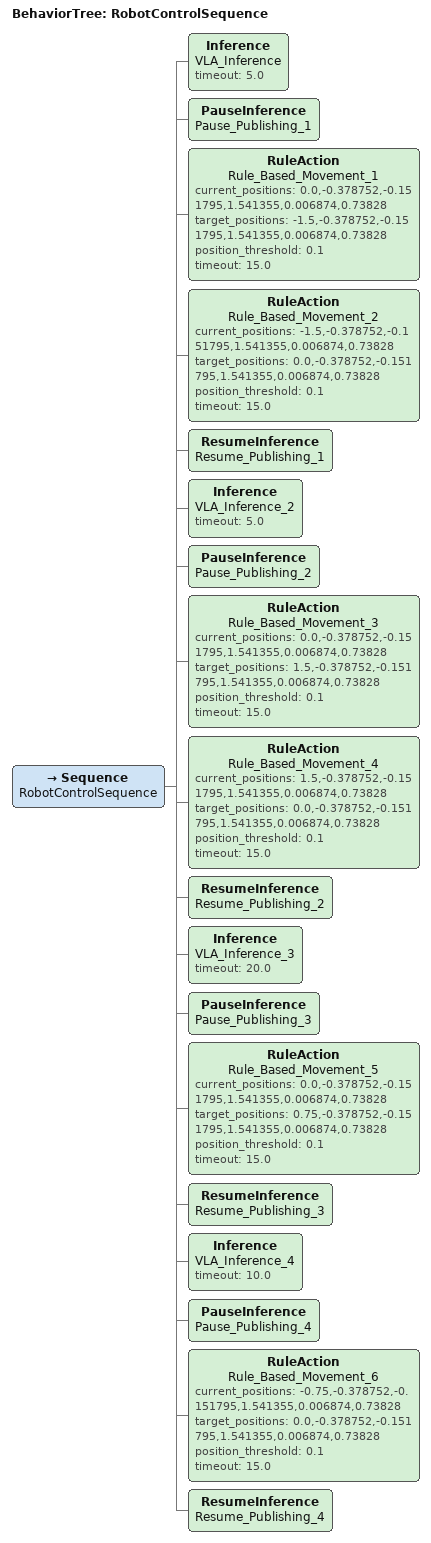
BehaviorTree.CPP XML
<?xml version="1.0" encoding="UTF-8"?>
<root BTCPP_format="3"
      main_tree_to_execute="RobotControlSequence">
  <BehaviorTree ID="RobotControlSequence">
    <Sequence name="RobotControlSequence">
  <Inference name="VLA_Inference"
           timeout="5.0"/>
  <PauseInference name="Pause_Publishing_1"/>
      <RuleAction name="Rule_Based_Movement_1"
                  current_positions="0.0,-0.378752,-0.151795,1.541355,0.006874,0.73828"
                  target_positions="-1.5,-0.378752,-0.151795,1.541355,0.006874,0.73828"
                  position_threshold="0.1"
                  timeout="15.0"/>
      <RuleAction name="Rule_Based_Movement_2"
                  current_positions="-1.5,-0.378752,-0.151795,1.541355,0.006874,0.73828"
                  target_positions="0.0,-0.378752,-0.151795,1.541355,0.006874,0.73828"
                  position_threshold="0.1"
                  timeout="15.0"/>
  <ResumeInference name="Resume_Publishing_1"/>
  <Inference name="VLA_Inference_2"
           timeout="5.0"/>
  <PauseInference name="Pause_Publishing_2"/>
      <RuleAction name="Rule_Based_Movement_3"
                  current_positions="0.0,-0.378752,-0.151795,1.541355,0.006874,0.73828"
                  target_positions="1.5,-0.378752,-0.151795,1.541355,0.006874,0.73828"
                  position_threshold="0.1"
                  timeout="15.0"/>
      <RuleAction name="Rule_Based_Movement_4"
                  current_positions="1.5,-0.378752,-0.151795,1.541355,0.006874,0.73828"
                  target_positions="0.0,-0.378752,-0.151795,1.541355,0.006874,0.73828"
                  position_threshold="0.1"
                  timeout="15.0"/>
  <ResumeInference name="Resume_Publishing_2"/>
  <Inference name="VLA_Inference_3"
           timeout="20.0"/>
  <PauseInference name="Pause_Publishing_3"/>
      <RuleAction name="Rule_Based_Movement_5"
                  current_positions="0.0,-0.378752,-0.151795,1.541355,0.006874,0.73828"
                  target_positions="0.75,-0.378752,-0.151795,1.541355,0.006874,0.73828"
                  position_threshold="0.1"
                  timeout="15.0"/>
  <ResumeInference name="Resume_Publishing_3"/>
  <Inference name="VLA_Inference_4"
           timeout="10.0"/>
  <PauseInference name="Pause_Publishing_4"/>
      <RuleAction name="Rule_Based_Movement_6"
                  current_positions="-0.75,-0.378752,-0.151795,1.541355,0.006874,0.73828"
                  target_positions="0.0,-0.378752,-0.151795,1.541355,0.006874,0.73828"
                  position_threshold="0.1"
                  timeout="15.0"/>
  <ResumeInference name="Resume_Publishing_4"/>
    </Sequence>
  </BehaviorTree>

</root>
